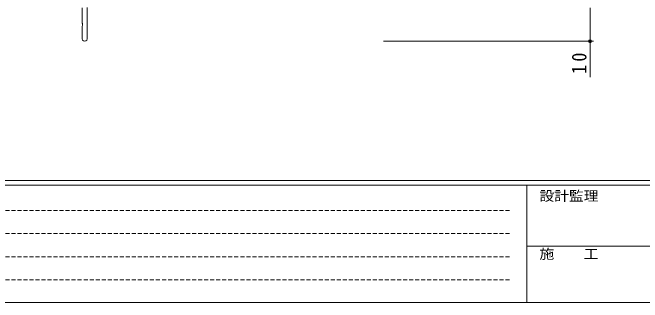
# Model space of a CAD drawing. Units: millimetres on the paper. Extents: x -420 to 373, y -297 to 267.
# Drawn here: x -313.7 to -125.6, y -297 to -210.4 of the extents above; entities that cross this region are included whole.
import ezdxf
from ezdxf.enums import TextEntityAlignment as Align

# ---------------------------------------------------------------- set-up
doc = ezdxf.new("R2010")
doc.units = ezdxf.units.MM
doc.linetypes.add('DASHED1', pattern=[1.8, 1.2, -0.6])
for name, color, linetype, lineweight in [('0-1_YKK_ZWAK', 7, 'Continuous', 9), ('0-3_YKK_11', 7, 'Continuous', 9), ('0-7_YKK_D', 6, 'Continuous', 9)]:
    doc.layers.add(name, color=color, linetype=linetype, lineweight=lineweight)
doc.styles.add('ＭＳ ゴシック', font='')
doc.styles.get('ＭＳ ゴシック').set_extended_font_data('MS Gothic')

msp = doc.modelspace()

# ---------------------------------------------------------------- linework, layer by layer
at = {"layer": '0-1_YKK_ZWAK'}
for p, q in [((352.3, -260.6), (-417.7, -260.6)), ((314.5, -262), (-417.7, -262)), ((-160.1, -262), (-160.1, -297)), ((-160.1, -280.199), (-31.3, -280.199)), ((-417.7, -297), (314.5, -297))]:
    msp.add_line(p, q, dxfattribs=at)
at = {"layer": '0-1_YKK_ZWAK', "linetype": 'DASHED1'}
for p, q in [((-413.101, -269.512), (-164.909, -269.512)), ((-413.101, -276.441), (-164.909, -276.441)), ((-413.101, -283.37), (-164.909, -283.37)), ((-413.101, -290.298), (-164.909, -290.298))]:
    msp.add_line(p, q, dxfattribs=at)
at = {"layer": '0-3_YKK_11'}
for p, q in [((-292.944, -208.99), (-292.944, -213.532)), ((-291.444, -218.24), (-291.444, -208.86)), ((-292.944, -213.532), (-292.824, -213.715)), ((-292.824, -214.265), (-292.944, -214.448)), ((-292.944, -214.448), (-292.944, -218.24)), ((-292.824, -213.715), (-292.824, -214.265))]:
    msp.add_line(p, q, dxfattribs=at)
msp.add_arc((-292.194, -218.24), 0.75, 179.99998, 0, dxfattribs=at)
at = {"layer": '0-7_YKK_D'}
for p, q in [((-141.247, -208.99), (-141.247, -218.99)), ((-202.944, -218.99), (-140.247, -218.99)), ((-141.247, -218.99), (-141.247, -229.73))]:
    msp.add_line(p, q, dxfattribs=at)
msp.add_circle((-141.247, -218.99), 0.425, dxfattribs=at)

# ---------------------------------------------------------------- texts
at = {"layer": '0-1_YKK_ZWAK', "style": 'ＭＳ ゴシック', "width": 1.1}
for s, p in [('設計監理', (-156.331, -267.533)), ('施\u3000\u3000工', (-156.331, -284.854))]:
    msp.add_text(s, height=2.933, dxfattribs=at).set_placement(p, align=Align.BOTTOM_LEFT)
at = {"layer": '0-7_YKK_D', "color": 3, "insert": (-142.246, -228.73), "char_height": 4.399, "attachment_point": 7, "rotation": 90, "style": 'ＭＳ ゴシック'}
msp.add_mtext('\\T1.36;\\W0.9;10', dxfattribs=at)

doc.saveas('drawing.dxf')
